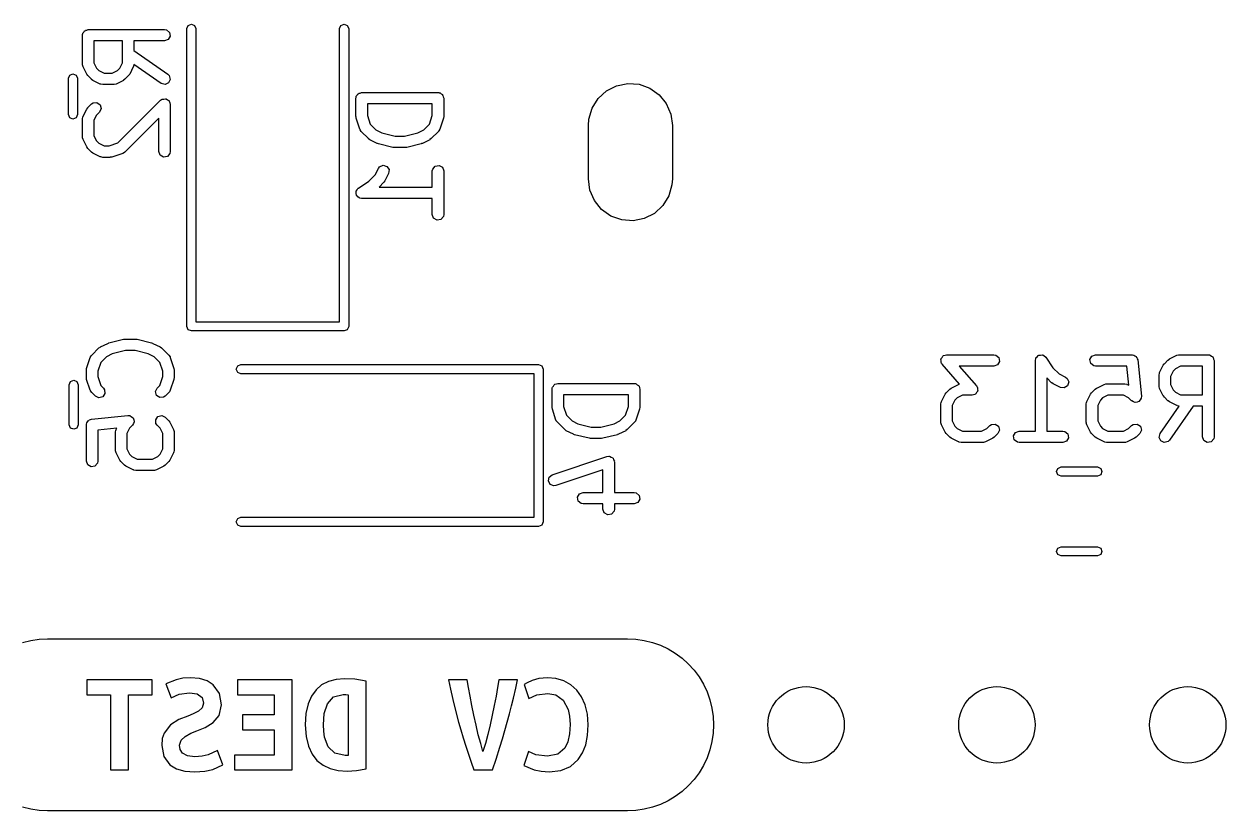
# Model space of a CAD drawing. Extents: x 109 to 192, y -153 to -42.
# Drawn here: x 116.8 to 132.54, y -107.81 to -97.5 of the extents above; entities that cross this region are included whole.
import ezdxf

# ---------------------------------------------------------------- set-up
doc = ezdxf.new("R2010")
doc.units = 0
doc.layers.add('BLACK', color=7, linetype='CONTINUOUS')

msp = doc.modelspace()

# ---------------------------------------------------------------- linework, layer by layer
at = {"layer": 'BLACK', "linetype": 'CONTINUOUS'}
for p, q in [((117.581, -97.6087), (117.59, -97.5919)), ((117.59, -97.5919), (117.597, -97.5895)), ((117.597, -97.5895), (117.601, -97.5844)), ((117.601, -97.5844), (117.62, -97.581)), ((117.62, -97.581), (117.639, -97.5743)), ((117.639, -97.5743), (118.639, -97.5743)), ((118.639, -97.5743), (118.664, -97.5788)), ((118.664, -97.5788), (118.704, -97.6118)), ((118.93, -97.5624), (118.947, -97.52)), ((118.93, -101.462), (118.93, -97.5624)), ((118.947, -97.52), (118.99, -97.5024)), ((118.99, -97.5024), (119.032, -97.52)), ((119.032, -97.52), (119.05, -97.5624)), ((119.05, -97.5624), (119.05, -101.402)), ((120.93, -97.5624), (120.947, -97.52)), ((120.93, -101.402), (120.93, -97.5624)), ((120.947, -97.52), (120.99, -97.5024)), ((120.99, -97.5024), (121.032, -97.52)), ((121.032, -97.52), (121.05, -97.5624)), ((121.05, -97.5624), (121.05, -101.462)), ((117.564, -97.6493), (117.565, -97.6396)), ((117.564, -98.0303), (117.564, -97.6493)), ((117.565, -97.6363), (117.566, -97.6334)), ((117.565, -97.6396), (117.565, -97.6363)), ((117.566, -97.6334), (117.568, -97.6237)), ((117.568, -97.6237), (117.581, -97.6087)), ((117.714, -97.7243), (117.714, -98.0126)), ((118.087, -97.7243), (117.714, -97.7243)), ((118.087, -98.0126), (118.087, -97.7243)), ((118.639, -97.7243), (118.237, -97.7243)), ((118.237, -97.7243), (118.237, -97.8484)), ((118.687, -97.7068), (118.639, -97.7243)), ((118.712, -97.6623), (118.687, -97.7068)), ((118.704, -97.6118), (118.712, -97.6623)), ((118.237, -97.8484), (118.682, -98.1593)), ((117.565, -98.0345), (117.564, -98.0303)), ((117.564, -98.0388), (117.565, -98.0345)), ((117.571, -98.0638), (117.564, -98.0388)), ((117.619, -98.159), (117.571, -98.0638)), ((117.714, -98.0126), (117.748, -98.0811)), ((118.053, -98.0811), (118.087, -98.0126)), ((118.229, -98.0638), (118.182, -98.159)), ((118.23, -98.0593), (118.229, -98.0638)), ((118.233, -98.0559), (118.23, -98.0593)), ((118.237, -98.0313), (118.233, -98.0559)), ((118.596, -98.2822), (118.237, -98.0313)), ((117.379, -98.2131), (117.396, -98.1707)), ((117.379, -98.6877), (117.379, -98.2131)), ((117.396, -98.1707), (117.439, -98.1531)), ((117.439, -98.1531), (117.481, -98.1707)), ((117.481, -98.1707), (117.499, -98.2131)), ((117.499, -98.2131), (117.499, -98.6877)), ((117.62, -98.1602), (117.619, -98.159)), ((117.633, -98.1785), (117.62, -98.1602)), ((117.681, -98.2261), (117.633, -98.1785)), ((117.682, -98.2268), (117.681, -98.2261)), ((117.7, -98.2402), (117.682, -98.2268)), ((117.748, -98.0811), (117.778, -98.1115)), ((117.778, -98.1115), (117.847, -98.1457)), ((117.847, -98.1457), (117.954, -98.1457)), ((117.954, -98.1457), (118.023, -98.1115)), ((118.023, -98.1115), (118.053, -98.0811)), ((118.12, -98.2261), (118.102, -98.239)), ((118.168, -98.1785), (118.12, -98.2261)), ((118.182, -98.159), (118.168, -98.177)), ((118.168, -98.177), (118.168, -98.1785)), ((118.682, -98.1593), (118.7, -98.1777)), ((118.713, -98.2273), (118.692, -98.2738)), ((118.7, -98.1777), (118.713, -98.2273)), ((117.796, -98.2878), (117.7, -98.2402)), ((117.8, -98.2883), (117.796, -98.2878)), ((117.803, -98.2912), (117.8, -98.2883)), ((117.829, -98.2957), (117.803, -98.2912)), ((117.972, -98.2957), (117.829, -98.2957)), ((117.976, -98.2942), (117.972, -98.2957)), ((117.98, -98.2952), (117.976, -98.2942)), ((118.005, -98.2878), (117.98, -98.2952)), ((118.101, -98.2402), (118.005, -98.2878)), ((118.102, -98.239), (118.101, -98.2402)), ((118.645, -98.2954), (118.596, -98.2822)), ((118.692, -98.2738), (118.645, -98.2954)), ((124.316, -98.4794), (124.426, -98.3784)), ((124.426, -98.3784), (124.559, -98.3106)), ((124.559, -98.3106), (124.705, -98.2811)), ((124.705, -98.2811), (124.854, -98.292)), ((124.854, -98.292), (124.995, -98.3426)), ((124.995, -98.3426), (125.117, -98.4291)), ((117.681, -98.5487), (117.702, -98.5337)), ((117.702, -98.5337), (117.753, -98.5292)), ((117.753, -98.5292), (117.795, -98.5587)), ((118.027, -99.0599), (118.586, -98.501)), ((118.586, -98.501), (118.599, -98.4916)), ((118.599, -98.4916), (118.601, -98.4891)), ((118.601, -98.4891), (118.603, -98.4888)), ((118.603, -98.4888), (118.607, -98.4861)), ((118.607, -98.4861), (118.629, -98.4841)), ((118.629, -98.4841), (118.652, -98.4802)), ((118.652, -98.4802), (118.655, -98.4819)), ((118.655, -98.4819), (118.658, -98.4816)), ((118.658, -98.4816), (118.676, -98.4946)), ((118.676, -98.4946), (118.696, -98.5059)), ((118.696, -98.5059), (118.697, -98.5091)), ((118.697, -98.5091), (118.7, -98.511)), ((118.7, -98.511), (118.706, -98.5329)), ((118.706, -98.5329), (118.714, -98.5541)), ((121.145, -98.4743), (121.147, -98.4646)), ((121.145, -98.7124), (121.145, -98.4743)), ((121.146, -98.4613), (121.148, -98.4584)), ((121.147, -98.4646), (121.146, -98.4613)), ((121.148, -98.4584), (121.15, -98.4487)), ((121.15, -98.4487), (121.162, -98.4337)), ((121.162, -98.4337), (121.172, -98.4169)), ((121.172, -98.4169), (121.178, -98.4145)), ((121.178, -98.4145), (121.182, -98.4094)), ((121.182, -98.4094), (121.202, -98.406)), ((121.202, -98.406), (121.22, -98.3993)), ((121.22, -98.3993), (122.22, -98.3993)), ((122.22, -98.3993), (122.23, -98.401)), ((122.23, -98.401), (122.233, -98.4004)), ((122.233, -98.4004), (122.236, -98.4021)), ((122.236, -98.4021), (122.246, -98.4038)), ((122.246, -98.4038), (122.261, -98.4164)), ((122.261, -98.4164), (122.277, -98.4261)), ((122.277, -98.4261), (122.28, -98.4325)), ((122.28, -98.4325), (122.285, -98.4368)), ((122.285, -98.4368), (122.288, -98.456)), ((122.288, -98.456), (122.295, -98.4743)), ((122.295, -98.4743), (122.295, -98.7124)), ((124.238, -98.6063), (124.316, -98.4794)), ((125.117, -98.4291), (125.21, -98.5451)), ((117.396, -98.7301), (117.379, -98.6877)), ((117.499, -98.6877), (117.481, -98.7301)), ((117.571, -98.711), (117.619, -98.6158)), ((117.619, -98.6158), (117.632, -98.5978)), ((117.632, -98.5978), (117.633, -98.5963)), ((117.633, -98.5963), (117.681, -98.5487)), ((117.748, -98.6937), (117.714, -98.7622)), ((117.787, -98.6547), (117.748, -98.6937)), ((117.809, -98.6082), (117.787, -98.6547)), ((117.795, -98.5587), (117.809, -98.6082)), ((118.714, -98.5541), (118.714, -99.1731)), ((121.295, -98.5493), (121.295, -98.7002)), ((122.145, -98.5493), (121.295, -98.5493)), ((121.295, -98.7002), (121.333, -98.8147)), ((122.107, -98.8147), (122.145, -98.7002)), ((122.145, -98.7002), (122.145, -98.5493)), ((124.196, -98.7497), (124.238, -98.6063)), ((125.21, -98.5451), (125.27, -98.6821)), ((125.27, -98.6821), (125.29, -98.83)), ((117.439, -98.7477), (117.396, -98.7301)), ((117.481, -98.7301), (117.439, -98.7477)), ((117.564, -98.7445), (117.568, -98.7189)), ((117.564, -98.9826), (117.564, -98.7445)), ((117.568, -98.7189), (117.571, -98.7155)), ((117.571, -98.7155), (117.571, -98.711)), ((117.714, -98.7622), (117.714, -98.9649)), ((118.564, -98.7351), (118.12, -99.1785)), ((118.564, -99.1731), (118.564, -98.7351)), ((121.146, -98.7139), (121.145, -98.7124)), ((121.149, -98.7361), (121.146, -98.7139)), ((121.196, -98.879), (121.149, -98.7361)), ((121.333, -98.8147), (121.407, -98.8889)), ((122.033, -98.8889), (122.107, -98.8147)), ((122.291, -98.7361), (122.244, -98.879)), ((122.295, -98.7124), (122.291, -98.7345)), ((122.291, -98.7345), (122.291, -98.7361)), ((124.19, -98.83), (124.196, -98.7497)), ((124.19, -99.53), (124.19, -98.83)), ((125.29, -98.83), (125.29, -99.53)), ((117.565, -98.9869), (117.564, -98.9826)), ((117.564, -98.9912), (117.565, -98.9869)), ((117.571, -99.0162), (117.564, -98.9912)), ((117.619, -99.1114), (117.571, -99.0162)), ((117.714, -98.9649), (117.748, -99.0334)), ((121.199, -98.8825), (121.196, -98.879)), ((121.2, -98.887), (121.199, -98.8825)), ((121.215, -98.9083), (121.2, -98.887)), ((121.31, -99.0035), (121.215, -98.9083)), ((121.311, -99.0042), (121.31, -99.0035)), ((121.329, -99.0176), (121.311, -99.0042)), ((121.407, -98.8889), (121.484, -98.9273)), ((121.484, -98.9273), (121.658, -98.9707)), ((121.658, -98.9707), (121.782, -98.9707)), ((121.782, -98.9707), (121.956, -98.9273)), ((121.956, -98.9273), (122.033, -98.8889)), ((122.112, -99.0164), (122.111, -99.0176)), ((122.13, -99.0035), (122.112, -99.0164)), ((122.225, -98.9083), (122.13, -99.0035)), ((122.227, -98.9042), (122.225, -98.9083)), ((122.231, -98.9019), (122.227, -98.9042)), ((122.244, -98.879), (122.231, -98.9019)), ((117.62, -99.1125), (117.619, -99.1114)), ((117.633, -99.1309), (117.62, -99.1125)), ((117.681, -99.1785), (117.633, -99.1309)), ((117.748, -99.0334), (117.778, -99.0639)), ((117.778, -99.0639), (117.847, -99.0981)), ((117.847, -99.0981), (117.912, -99.0981)), ((117.912, -99.0981), (118.027, -99.0599)), ((118.581, -99.2213), (118.564, -99.1731)), ((118.714, -99.1731), (118.709, -99.1988)), ((121.425, -99.0652), (121.329, -99.0176)), ((121.428, -99.0656), (121.425, -99.0652)), ((121.44, -99.0709), (121.428, -99.0656)), ((121.63, -99.1185), (121.44, -99.0709)), ((121.634, -99.1181), (121.63, -99.1185)), ((121.649, -99.1207), (121.634, -99.1181)), ((121.791, -99.1207), (121.649, -99.1207)), ((121.795, -99.1195), (121.791, -99.1207)), ((121.81, -99.1185), (121.795, -99.1195)), ((122, -99.0709), (121.81, -99.1185)), ((122.003, -99.0689), (122, -99.0709)), ((122.015, -99.0652), (122.003, -99.0689)), ((122.111, -99.0176), (122.015, -99.0652)), ((117.682, -99.1792), (117.681, -99.1785)), ((117.7, -99.1926), (117.682, -99.1792)), ((117.796, -99.2402), (117.7, -99.1926)), ((117.8, -99.2407), (117.796, -99.2402)), ((117.803, -99.2436), (117.8, -99.2407)), ((117.829, -99.2481), (117.803, -99.2436)), ((117.924, -99.2481), (117.829, -99.2481)), ((117.926, -99.2476), (117.924, -99.2481)), ((117.948, -99.2443), (117.926, -99.2476)), ((118.091, -99.1966), (117.948, -99.2443)), ((118.094, -99.1939), (118.091, -99.1966)), ((118.099, -99.1935), (118.094, -99.1939)), ((118.12, -99.1785), (118.099, -99.1935)), ((118.626, -99.247), (118.581, -99.2213)), ((118.676, -99.2381), (118.626, -99.247)), ((118.709, -99.1988), (118.676, -99.2381)), ((121.315, -99.5589), (121.396, -99.4775)), ((121.396, -99.4775), (121.439, -99.3931)), ((121.439, -99.3931), (121.454, -99.3722)), ((121.454, -99.3722), (121.501, -99.3518)), ((121.501, -99.3518), (121.55, -99.3664)), ((121.573, -99.4602), (121.525, -99.5555)), ((121.55, -99.3664), (121.579, -99.4093)), ((121.579, -99.4093), (121.573, -99.4602)), ((122.145, -99.4267), (122.15, -99.401)), ((122.145, -99.6374), (122.145, -99.4267)), ((122.15, -99.401), (122.182, -99.3617)), ((122.182, -99.3617), (122.233, -99.3528)), ((122.233, -99.3528), (122.277, -99.3785)), ((122.277, -99.3785), (122.295, -99.4267)), ((122.295, -99.4267), (122.295, -99.9981)), ((121.178, -99.65), (121.315, -99.5589)), ((121.511, -99.575), (121.449, -99.6374)), ((121.449, -99.6374), (122.145, -99.6374)), ((121.512, -99.5735), (121.511, -99.575)), ((121.525, -99.5555), (121.512, -99.5735)), ((124.21, -99.6779), (124.19, -99.53)), ((125.284, -99.6103), (125.242, -99.7537)), ((125.29, -99.53), (125.284, -99.6103)), ((121.146, -99.6994), (121.148, -99.6956)), ((121.15, -99.7208), (121.146, -99.6994)), ((121.148, -99.6913), (121.161, -99.6738)), ((121.148, -99.6956), (121.148, -99.6913)), ((121.151, -99.7425), (121.15, -99.7208)), ((121.154, -99.7457), (121.151, -99.7425)), ((121.155, -99.7499), (121.154, -99.7457)), ((121.172, -99.7639), (121.155, -99.7499)), ((121.161, -99.6738), (121.172, -99.6549)), ((121.172, -99.6549), (121.176, -99.6535)), ((121.187, -99.7796), (121.172, -99.7639)), ((121.176, -99.6535), (121.178, -99.65)), ((121.191, -99.7801), (121.187, -99.7796)), ((121.194, -99.7829), (121.191, -99.7801)), ((121.22, -99.7874), (121.194, -99.7829)), ((122.145, -99.7874), (121.22, -99.7874)), ((122.145, -99.9981), (122.145, -99.7874)), ((124.27, -99.8149), (124.21, -99.6779)), ((125.242, -99.7537), (125.164, -99.8806)), ((124.363, -99.9309), (124.27, -99.8149)), ((124.485, -100.017), (124.363, -99.9309)), ((125.164, -99.8806), (125.054, -99.9816)), ((122.163, -100.046), (122.145, -99.9981)), ((122.207, -100.072), (122.163, -100.046)), ((122.257, -100.063), (122.207, -100.072)), ((122.29, -100.024), (122.257, -100.063)), ((122.295, -99.9981), (122.29, -100.024)), ((124.626, -100.068), (124.485, -100.017)), ((124.775, -100.079), (124.626, -100.068)), ((124.921, -100.049), (124.775, -100.079)), ((125.054, -99.9816), (124.921, -100.049)), ((118.947, -101.505), (118.93, -101.462)), ((118.99, -101.522), (118.947, -101.505)), ((120.99, -101.522), (118.99, -101.522)), ((119.05, -101.402), (120.93, -101.402)), ((121.032, -101.505), (120.99, -101.522)), ((121.05, -101.462), (121.032, -101.505)), ((117.799, -101.731), (117.894, -101.684)), ((117.894, -101.684), (117.906, -101.68)), ((117.906, -101.68), (117.909, -101.678)), ((117.909, -101.678), (118.1, -101.631)), ((118.1, -101.631), (118.115, -101.629)), ((118.115, -101.629), (118.118, -101.628)), ((118.118, -101.628), (118.261, -101.628)), ((118.261, -101.628), (118.276, -101.631)), ((118.276, -101.631), (118.279, -101.631)), ((118.279, -101.631), (118.469, -101.678)), ((118.469, -101.678), (118.481, -101.683)), ((118.481, -101.683), (118.485, -101.684)), ((118.485, -101.684), (118.58, -101.731)), ((117.666, -101.87), (117.678, -101.847)), ((117.678, -101.847), (117.682, -101.845)), ((117.682, -101.845), (117.684, -101.841)), ((117.684, -101.841), (117.779, -101.745)), ((117.779, -101.745), (117.798, -101.733)), ((117.798, -101.733), (117.799, -101.731)), ((117.954, -101.822), (117.877, -101.86)), ((118.127, -101.778), (117.954, -101.822)), ((118.252, -101.778), (118.127, -101.778)), ((118.425, -101.822), (118.252, -101.778)), ((118.502, -101.86), (118.425, -101.822)), ((118.58, -101.731), (118.598, -101.745)), ((118.598, -101.745), (118.6, -101.745)), ((118.6, -101.745), (118.695, -101.841)), ((118.695, -101.841), (118.71, -101.862)), ((128.833, -101.851), (128.838, -101.849)), ((128.838, -101.849), (128.842, -101.844)), ((128.842, -101.844), (128.862, -101.84)), ((128.862, -101.84), (128.881, -101.833)), ((128.881, -101.833), (129.5, -101.833)), ((129.5, -101.833), (129.526, -101.838)), ((129.526, -101.838), (129.565, -101.871)), ((130.068, -101.86), (130.082, -101.843)), ((130.082, -101.843), (130.086, -101.843)), ((130.086, -101.843), (130.089, -101.84)), ((130.089, -101.84), (130.111, -101.838)), ((130.111, -101.838), (130.132, -101.835)), ((130.132, -101.835), (130.136, -101.837)), ((130.136, -101.837), (130.14, -101.836)), ((130.14, -101.836), (130.158, -101.849)), ((130.158, -101.849), (130.176, -101.86)), ((130.785, -101.851), (130.833, -101.833)), ((130.833, -101.833), (131.309, -101.833)), ((131.309, -101.833), (131.313, -101.834)), ((131.313, -101.834), (131.315, -101.834)), ((131.315, -101.834), (131.318, -101.835)), ((131.318, -101.835), (131.335, -101.838)), ((131.335, -101.838), (131.347, -101.848)), ((131.347, -101.848), (131.362, -101.855)), ((131.8, -101.889), (131.895, -101.841)), ((131.895, -101.841), (131.92, -101.834)), ((131.92, -101.834), (131.924, -101.835)), ((131.924, -101.835), (131.929, -101.833)), ((131.929, -101.833), (132.309, -101.833)), ((132.309, -101.833), (132.319, -101.835)), ((132.319, -101.835), (132.322, -101.835)), ((132.322, -101.835), (132.325, -101.836)), ((132.325, -101.836), (132.335, -101.838)), ((132.335, -101.838), (132.35, -101.85)), ((132.35, -101.85), (132.367, -101.86)), ((117.618, -102.013), (117.666, -101.87)), ((117.803, -101.934), (117.764, -102.049)), ((117.877, -101.86), (117.803, -101.934)), ((118.576, -101.934), (118.502, -101.86)), ((118.614, -102.049), (118.576, -101.934)), ((118.71, -101.862), (118.71, -101.867)), ((118.71, -101.867), (118.713, -101.87)), ((118.713, -101.87), (118.761, -102.013)), ((119.578, -102.022), (119.596, -101.98)), ((119.596, -101.98), (119.638, -101.962)), ((119.638, -101.962), (123.538, -101.962)), ((123.538, -101.962), (123.581, -101.98)), ((123.581, -101.98), (123.598, -102.022)), ((128.807, -101.895), (128.81, -101.89)), ((128.811, -101.915), (128.807, -101.895)), ((128.81, -101.884), (128.823, -101.868)), ((128.81, -101.89), (128.81, -101.884)), ((128.811, -101.935), (128.811, -101.915)), ((128.815, -101.943), (128.811, -101.935)), ((128.816, -101.946), (128.815, -101.943)), ((128.819, -101.948), (128.816, -101.946)), ((128.824, -101.958), (128.819, -101.948)), ((128.823, -101.868), (128.833, -101.851)), ((129.052, -102.218), (128.824, -101.958)), ((129.5, -101.983), (129.046, -101.983)), ((129.046, -101.983), (129.271, -102.24)), ((129.548, -101.966), (129.5, -101.983)), ((129.574, -101.921), (129.548, -101.966)), ((129.565, -101.871), (129.574, -101.921)), ((130.044, -101.908), (130.049, -101.883)), ((130.044, -102.833), (130.044, -101.908)), ((130.049, -101.883), (130.051, -101.879)), ((130.051, -101.879), (130.052, -101.875)), ((130.052, -101.875), (130.068, -101.86)), ((130.176, -101.86), (130.178, -101.864)), ((130.178, -101.864), (130.181, -101.867)), ((130.181, -101.867), (130.273, -102.003)), ((130.273, -102.003), (130.354, -102.085)), ((130.759, -101.895), (130.785, -101.851)), ((130.768, -101.946), (130.759, -101.895)), ((130.808, -101.979), (130.768, -101.946)), ((130.833, -101.983), (130.808, -101.979)), ((131.242, -101.983), (130.833, -101.983)), ((131.266, -102.232), (131.242, -101.983)), ((131.362, -101.855), (131.366, -101.864)), ((131.366, -101.864), (131.374, -101.871)), ((131.374, -101.871), (131.377, -101.887)), ((131.377, -101.887), (131.384, -101.901)), ((131.384, -101.901), (131.432, -102.377)), ((131.671, -102.065), (131.719, -101.97)), ((131.719, -101.97), (131.732, -101.952)), ((131.732, -101.952), (131.733, -101.951)), ((131.733, -101.951), (131.78, -101.903)), ((131.78, -101.903), (131.799, -101.89)), ((131.799, -101.89), (131.8, -101.889)), ((131.946, -101.983), (131.878, -102.018)), ((132.234, -101.983), (131.946, -101.983)), ((132.234, -102.357), (132.234, -101.983)), ((132.367, -101.86), (132.369, -101.867)), ((132.369, -101.867), (132.374, -101.871)), ((132.374, -101.871), (132.378, -101.89)), ((132.378, -101.89), (132.384, -101.908)), ((132.384, -101.908), (132.384, -102.908)), ((117.614, -102.037), (117.618, -102.015)), ((117.614, -102.132), (117.614, -102.037)), ((117.615, -102.133), (117.614, -102.132)), ((117.618, -102.156), (117.615, -102.133)), ((117.618, -102.015), (117.618, -102.013)), ((117.666, -102.298), (117.618, -102.156)), ((117.764, -102.049), (117.764, -102.12)), ((117.764, -102.12), (117.803, -102.234)), ((118.576, -102.234), (118.614, -102.12)), ((118.614, -102.12), (118.614, -102.049)), ((118.761, -102.156), (118.713, -102.298)), ((118.764, -102.132), (118.76, -102.154)), ((118.76, -102.154), (118.761, -102.156)), ((118.761, -102.013), (118.764, -102.035)), ((118.764, -102.035), (118.764, -102.037)), ((118.764, -102.037), (118.764, -102.132)), ((119.596, -102.065), (119.578, -102.022)), ((119.638, -102.082), (119.596, -102.065)), ((123.478, -102.082), (119.638, -102.082)), ((123.478, -103.962), (123.478, -102.082)), ((123.598, -102.022), (123.598, -104.022)), ((130.256, -102.2), (130.194, -102.137)), ((130.194, -102.137), (130.194, -102.833)), ((130.354, -102.085), (130.438, -102.127)), ((130.438, -102.127), (130.459, -102.143)), ((130.459, -102.143), (130.48, -102.19)), ((131.663, -102.099), (131.668, -102.073)), ((131.663, -102.242), (131.663, -102.099)), ((131.668, -102.073), (131.67, -102.07)), ((131.67, -102.07), (131.671, -102.065)), ((131.847, -102.048), (131.813, -102.117)), ((131.813, -102.117), (131.813, -102.224)), ((131.878, -102.018), (131.847, -102.048)), ((117.388, -102.228), (117.406, -102.185)), ((117.388, -102.75), (117.388, -102.228)), ((117.406, -102.185), (117.448, -102.168)), ((117.448, -102.168), (117.49, -102.185)), ((117.49, -102.185), (117.508, -102.228)), ((117.508, -102.228), (117.508, -102.75)), ((117.669, -102.302), (117.666, -102.298)), ((117.669, -102.306), (117.669, -102.302)), ((117.684, -102.328), (117.669, -102.306)), ((117.803, -102.234), (117.838, -102.269)), ((117.838, -102.269), (117.853, -102.291)), ((117.853, -102.291), (117.857, -102.342)), ((118.519, -102.316), (118.541, -102.269)), ((118.533, -102.365), (118.519, -102.316)), ((118.541, -102.269), (118.576, -102.234)), ((118.701, -102.321), (118.697, -102.324)), ((118.713, -102.298), (118.701, -102.321)), ((123.714, -102.284), (123.715, -102.275)), ((123.714, -102.522), (123.714, -102.284)), ((123.715, -102.271), (123.717, -102.268)), ((123.715, -102.275), (123.715, -102.271)), ((123.717, -102.268), (123.718, -102.259)), ((123.718, -102.259), (123.731, -102.244)), ((123.731, -102.244), (123.741, -102.227)), ((123.741, -102.227), (123.747, -102.225)), ((123.747, -102.225), (123.751, -102.219)), ((123.751, -102.219), (123.77, -102.216)), ((123.77, -102.216), (123.789, -102.209)), ((123.789, -102.209), (124.789, -102.209)), ((124.789, -102.209), (124.799, -102.211)), ((124.799, -102.211), (124.802, -102.21)), ((124.802, -102.21), (124.805, -102.212)), ((124.805, -102.212), (124.814, -102.214)), ((124.814, -102.214), (124.829, -102.226)), ((124.829, -102.226), (124.846, -102.236)), ((124.846, -102.236), (124.849, -102.242)), ((124.849, -102.242), (124.854, -102.247)), ((124.854, -102.247), (124.857, -102.266)), ((124.857, -102.266), (124.864, -102.284)), ((124.864, -102.284), (124.864, -102.522)), ((128.875, -102.332), (128.923, -102.284)), ((128.923, -102.284), (128.941, -102.271)), ((128.941, -102.271), (128.943, -102.27)), ((128.943, -102.27), (129.038, -102.222)), ((129.038, -102.222), (129.052, -102.218)), ((129.271, -102.24), (129.277, -102.25)), ((129.285, -102.314), (129.273, -102.329)), ((129.277, -102.25), (129.279, -102.252)), ((129.279, -102.252), (129.28, -102.255)), ((129.28, -102.255), (129.284, -102.262)), ((129.284, -102.262), (129.285, -102.282)), ((129.285, -102.282), (129.288, -102.302)), ((129.288, -102.302), (129.285, -102.308)), ((129.285, -102.308), (129.285, -102.314)), ((130.258, -102.2), (130.256, -102.2)), ((130.276, -102.214), (130.258, -102.2)), ((130.371, -102.261), (130.276, -102.214)), ((130.422, -102.267), (130.371, -102.261)), ((130.465, -102.239), (130.422, -102.267)), ((130.48, -102.19), (130.465, -102.239)), ((130.78, -102.332), (130.828, -102.284)), ((130.828, -102.284), (130.846, -102.271)), ((130.846, -102.271), (130.847, -102.27)), ((130.847, -102.27), (130.943, -102.222)), ((130.943, -102.222), (130.968, -102.215)), ((130.968, -102.215), (130.972, -102.216)), ((130.972, -102.216), (130.976, -102.214)), ((130.976, -102.214), (131.214, -102.214)), ((131.214, -102.214), (131.24, -102.219)), ((131.24, -102.219), (131.243, -102.222)), ((131.243, -102.222), (131.248, -102.222)), ((131.248, -102.222), (131.266, -102.232)), ((131.665, -102.246), (131.663, -102.242)), ((131.664, -102.25), (131.665, -102.246)), ((131.671, -102.275), (131.664, -102.25)), ((131.719, -102.37), (131.671, -102.275)), ((131.813, -102.224), (131.847, -102.293)), ((131.847, -102.293), (131.878, -102.323)), ((117.732, -102.375), (117.684, -102.328)), ((117.778, -102.397), (117.732, -102.375)), ((117.828, -102.384), (117.778, -102.397)), ((117.857, -102.342), (117.828, -102.384)), ((118.575, -102.395), (118.533, -102.365)), ((118.626, -102.39), (118.575, -102.395)), ((118.647, -102.375), (118.626, -102.39)), ((118.695, -102.328), (118.647, -102.375)), ((118.697, -102.324), (118.695, -102.328)), ((123.864, -102.359), (123.864, -102.51)), ((124.714, -102.359), (123.864, -102.359)), ((124.714, -102.51), (124.714, -102.359)), ((128.806, -102.48), (128.81, -102.454)), ((128.806, -102.718), (128.806, -102.48)), ((128.81, -102.454), (128.813, -102.451)), ((128.813, -102.451), (128.814, -102.446)), ((128.814, -102.446), (128.861, -102.351)), ((128.861, -102.351), (128.875, -102.333)), ((128.875, -102.333), (128.875, -102.332)), ((128.99, -102.429), (128.956, -102.498)), ((129.021, -102.399), (128.99, -102.429)), ((129.089, -102.364), (129.021, -102.399)), ((129.214, -102.364), (129.089, -102.364)), ((129.233, -102.357), (129.214, -102.364)), ((129.253, -102.353), (129.233, -102.357)), ((129.257, -102.349), (129.253, -102.353)), ((129.262, -102.347), (129.257, -102.349)), ((129.273, -102.329), (129.262, -102.347)), ((130.711, -102.48), (130.715, -102.454)), ((130.711, -102.718), (130.711, -102.48)), ((130.715, -102.454), (130.718, -102.451)), ((130.718, -102.451), (130.719, -102.446)), ((130.719, -102.446), (130.766, -102.351)), ((130.766, -102.351), (130.78, -102.333)), ((130.78, -102.333), (130.78, -102.332)), ((130.895, -102.429), (130.861, -102.498)), ((130.925, -102.399), (130.895, -102.429)), ((130.994, -102.364), (130.925, -102.399)), ((131.197, -102.364), (130.994, -102.364)), ((131.265, -102.399), (131.197, -102.364)), ((131.304, -102.438), (131.265, -102.399)), ((131.305, -102.438), (131.304, -102.438)), ((131.328, -102.449), (131.305, -102.438)), ((131.305, -102.438), (131.305, -102.438)), ((131.351, -102.459), (131.328, -102.449)), ((131.376, -102.453), (131.351, -102.459)), ((131.351, -102.459), (131.351, -102.459)), ((131.351, -102.459), (131.351, -102.459)), ((131.4, -102.446), (131.376, -102.453)), ((131.401, -102.445), (131.4, -102.446)), ((131.4, -102.446), (131.4, -102.446)), ((131.415, -102.425), (131.401, -102.445)), ((131.43, -102.404), (131.415, -102.425)), ((131.43, -102.403), (131.429, -102.403)), ((131.429, -102.403), (131.43, -102.404)), ((131.432, -102.377), (131.43, -102.403)), ((131.72, -102.372), (131.719, -102.37)), ((131.733, -102.39), (131.72, -102.372)), ((131.78, -102.438), (131.733, -102.39)), ((131.782, -102.438), (131.78, -102.438)), ((131.8, -102.452), (131.782, -102.438)), ((131.895, -102.499), (131.8, -102.452)), ((131.878, -102.323), (131.946, -102.357)), ((131.946, -102.357), (132.234, -102.357)), ((117.682, -102.676), (118.158, -102.629)), ((118.158, -102.629), (118.184, -102.631)), ((118.184, -102.631), (118.184, -102.631)), ((118.184, -102.631), (118.185, -102.631)), ((118.185, -102.631), (118.206, -102.645)), ((118.551, -102.642), (118.601, -102.629)), ((118.601, -102.629), (118.647, -102.65)), ((123.714, -102.524), (123.714, -102.522)), ((123.718, -102.546), (123.714, -102.524)), ((123.765, -102.689), (123.718, -102.546)), ((123.864, -102.51), (123.902, -102.625)), ((123.902, -102.625), (123.976, -102.699)), ((124.601, -102.699), (124.676, -102.625)), ((124.676, -102.625), (124.714, -102.51)), ((124.86, -102.546), (124.812, -102.689)), ((124.864, -102.522), (124.86, -102.544)), ((124.86, -102.544), (124.86, -102.546)), ((128.956, -102.498), (128.956, -102.7)), ((130.861, -102.498), (130.861, -102.7)), ((131.677, -102.865), (131.927, -102.507)), ((132.11, -102.507), (131.799, -102.951)), ((131.899, -102.5), (131.895, -102.499)), ((131.903, -102.503), (131.899, -102.5)), ((131.927, -102.507), (131.903, -102.503)), ((132.234, -102.507), (132.11, -102.507)), ((132.234, -102.908), (132.234, -102.507)), ((117.406, -102.793), (117.388, -102.75)), ((117.448, -102.81), (117.406, -102.793)), ((117.49, -102.793), (117.448, -102.81)), ((117.508, -102.75), (117.49, -102.793)), ((117.614, -102.751), (117.615, -102.747)), ((117.614, -103.227), (117.614, -102.751)), ((117.615, -102.745), (117.616, -102.742)), ((117.615, -102.747), (117.615, -102.745)), ((117.616, -102.742), (117.619, -102.725)), ((117.619, -102.725), (117.629, -102.713)), ((117.629, -102.713), (117.636, -102.699)), ((117.636, -102.699), (117.645, -102.694)), ((117.645, -102.694), (117.652, -102.686)), ((117.652, -102.686), (117.668, -102.683)), ((117.668, -102.683), (117.682, -102.676)), ((118.013, -102.794), (117.764, -102.819)), ((118.003, -102.813), (118.013, -102.794)), ((118.18, -102.795), (118.145, -102.864)), ((118.219, -102.756), (118.18, -102.795)), ((118.206, -102.645), (118.226, -102.66)), ((118.23, -102.733), (118.219, -102.756)), ((118.219, -102.756), (118.219, -102.756)), ((118.219, -102.756), (118.219, -102.756)), ((118.226, -102.66), (118.227, -102.66)), ((118.227, -102.66), (118.227, -102.66)), ((118.227, -102.66), (118.234, -102.685)), ((118.24, -102.71), (118.23, -102.733)), ((118.234, -102.685), (118.24, -102.709)), ((118.24, -102.709), (118.24, -102.709)), ((118.24, -102.709), (118.24, -102.71)), ((118.522, -102.684), (118.551, -102.642)), ((118.526, -102.735), (118.522, -102.684)), ((118.541, -102.756), (118.526, -102.735)), ((118.58, -102.795), (118.541, -102.756)), ((118.614, -102.864), (118.58, -102.795)), ((118.647, -102.65), (118.695, -102.698)), ((118.695, -102.698), (118.708, -102.716)), ((118.708, -102.716), (118.709, -102.717)), ((118.709, -102.717), (118.756, -102.813)), ((123.768, -102.692), (123.765, -102.689)), ((123.768, -102.697), (123.768, -102.692)), ((123.783, -102.718), (123.768, -102.697)), ((123.879, -102.814), (123.783, -102.718)), ((123.976, -102.699), (124.053, -102.737)), ((124.053, -102.737), (124.227, -102.781)), ((124.227, -102.781), (124.351, -102.781)), ((124.351, -102.781), (124.525, -102.737)), ((124.525, -102.737), (124.601, -102.699)), ((124.794, -102.718), (124.699, -102.814)), ((124.796, -102.714), (124.794, -102.718)), ((124.8, -102.712), (124.796, -102.714)), ((124.812, -102.689), (124.8, -102.712)), ((128.807, -102.722), (128.806, -102.718)), ((128.806, -102.726), (128.807, -102.722)), ((128.814, -102.751), (128.806, -102.726)), ((128.861, -102.847), (128.814, -102.751)), ((128.956, -102.7), (128.99, -102.769)), ((128.99, -102.769), (129.021, -102.799)), ((129.408, -102.799), (129.447, -102.76)), ((129.447, -102.76), (129.468, -102.745)), ((129.468, -102.745), (129.519, -102.741)), ((129.519, -102.741), (129.561, -102.77)), ((129.561, -102.77), (129.575, -102.82)), ((130.712, -102.722), (130.711, -102.718)), ((130.711, -102.726), (130.712, -102.722)), ((130.719, -102.751), (130.711, -102.726)), ((130.766, -102.847), (130.719, -102.751)), ((130.861, -102.7), (130.895, -102.769)), ((130.895, -102.769), (130.925, -102.799)), ((131.265, -102.799), (131.304, -102.76)), ((131.304, -102.76), (131.325, -102.745)), ((131.325, -102.745), (131.377, -102.741)), ((131.377, -102.741), (131.419, -102.77)), ((131.419, -102.77), (131.432, -102.82)), ((117.764, -102.819), (117.764, -103.227)), ((117.995, -102.846), (118, -102.82)), ((117.995, -103.084), (117.995, -102.846)), ((118, -102.82), (118.003, -102.817)), ((118.003, -102.817), (118.003, -102.813)), ((118.145, -102.864), (118.145, -103.067)), ((118.614, -103.067), (118.614, -102.864)), ((118.756, -102.813), (118.764, -102.838)), ((118.764, -102.838), (118.763, -102.842)), ((118.763, -102.842), (118.764, -102.846)), ((118.764, -102.846), (118.764, -103.084)), ((123.88, -102.814), (123.879, -102.814)), ((123.898, -102.828), (123.88, -102.814)), ((123.993, -102.875), (123.898, -102.828)), ((123.997, -102.876), (123.993, -102.875)), ((124.009, -102.881), (123.997, -102.876)), ((124.199, -102.928), (124.009, -102.881)), ((124.203, -102.928), (124.199, -102.928)), ((124.217, -102.931), (124.203, -102.928)), ((124.36, -102.931), (124.217, -102.931)), ((124.363, -102.93), (124.36, -102.931)), ((124.378, -102.928), (124.363, -102.93)), ((124.569, -102.881), (124.378, -102.928)), ((124.572, -102.879), (124.569, -102.881)), ((124.584, -102.875), (124.572, -102.879)), ((124.679, -102.828), (124.584, -102.875)), ((124.681, -102.826), (124.679, -102.828)), ((124.699, -102.814), (124.681, -102.826)), ((128.863, -102.848), (128.861, -102.847)), ((128.875, -102.866), (128.863, -102.848)), ((128.923, -102.914), (128.875, -102.866)), ((128.925, -102.914), (128.923, -102.914)), ((128.943, -102.928), (128.925, -102.914)), ((129.038, -102.975), (128.943, -102.928)), ((129.021, -102.799), (129.089, -102.833)), ((129.089, -102.833), (129.339, -102.833)), ((129.339, -102.833), (129.408, -102.799)), ((129.486, -102.928), (129.391, -102.975)), ((129.487, -102.927), (129.486, -102.928)), ((129.505, -102.914), (129.487, -102.927)), ((129.553, -102.866), (129.505, -102.914)), ((129.575, -102.82), (129.553, -102.866)), ((129.759, -102.895), (129.785, -102.851)), ((129.768, -102.946), (129.759, -102.895)), ((129.808, -102.979), (129.768, -102.946)), ((129.785, -102.851), (129.833, -102.833)), ((129.833, -102.833), (130.044, -102.833)), ((130.194, -102.833), (130.405, -102.833)), ((130.405, -102.833), (130.43, -102.838)), ((130.43, -102.838), (130.47, -102.871)), ((130.479, -102.921), (130.453, -102.966)), ((130.47, -102.871), (130.479, -102.921)), ((130.767, -102.848), (130.766, -102.847)), ((130.78, -102.866), (130.767, -102.848)), ((130.828, -102.914), (130.78, -102.866)), ((130.829, -102.914), (130.828, -102.914)), ((130.847, -102.928), (130.829, -102.914)), ((130.943, -102.975), (130.847, -102.928)), ((130.925, -102.799), (130.994, -102.833)), ((130.994, -102.833), (131.197, -102.833)), ((131.197, -102.833), (131.265, -102.799)), ((131.343, -102.928), (131.248, -102.975)), ((131.344, -102.927), (131.343, -102.928)), ((131.363, -102.914), (131.344, -102.927)), ((131.41, -102.866), (131.363, -102.914)), ((131.432, -102.82), (131.41, -102.866)), ((131.663, -102.915), (131.677, -102.865)), ((131.685, -102.961), (131.663, -102.915)), ((131.799, -102.951), (131.781, -102.97)), ((132.252, -102.957), (132.234, -102.908)), ((132.38, -102.934), (132.347, -102.973)), ((132.384, -102.908), (132.38, -102.934)), ((117.997, -103.088), (117.995, -103.084)), ((117.996, -103.093), (117.997, -103.088)), ((118.003, -103.118), (117.996, -103.093)), ((118.145, -103.067), (118.18, -103.135)), ((118.58, -103.135), (118.614, -103.067)), ((118.76, -103.11), (118.757, -103.113)), ((118.764, -103.084), (118.76, -103.11)), ((129.042, -102.976), (129.038, -102.975)), ((129.046, -102.979), (129.042, -102.976)), ((129.071, -102.983), (129.046, -102.979)), ((129.357, -102.983), (129.071, -102.983)), ((129.361, -102.982), (129.357, -102.983)), ((129.366, -102.983), (129.361, -102.982)), ((129.391, -102.975), (129.366, -102.983)), ((129.833, -102.983), (129.808, -102.979)), ((130.405, -102.983), (129.833, -102.983)), ((130.453, -102.966), (130.405, -102.983)), ((130.947, -102.976), (130.943, -102.975)), ((130.95, -102.979), (130.947, -102.976)), ((130.976, -102.983), (130.95, -102.979)), ((131.214, -102.983), (130.976, -102.983)), ((131.218, -102.982), (131.214, -102.983)), ((131.223, -102.983), (131.218, -102.982)), ((131.248, -102.975), (131.223, -102.983)), ((131.732, -102.983), (131.685, -102.961)), ((131.781, -102.97), (131.732, -102.983)), ((132.296, -102.982), (132.252, -102.957)), ((132.347, -102.973), (132.296, -102.982)), ((117.632, -103.275), (117.614, -103.227)), ((117.76, -103.253), (117.727, -103.292)), ((117.764, -103.227), (117.76, -103.253)), ((118.051, -103.213), (118.003, -103.118)), ((118.052, -103.214), (118.051, -103.213)), ((118.065, -103.233), (118.052, -103.214)), ((118.113, -103.28), (118.065, -103.233)), ((118.18, -103.135), (118.21, -103.165)), ((118.21, -103.165), (118.279, -103.2)), ((118.279, -103.2), (118.481, -103.2)), ((118.481, -103.2), (118.55, -103.165)), ((118.55, -103.165), (118.58, -103.135)), ((118.695, -103.233), (118.647, -103.28)), ((118.709, -103.213), (118.695, -103.231)), ((118.695, -103.231), (118.695, -103.233)), ((118.756, -103.118), (118.709, -103.213)), ((118.757, -103.113), (118.756, -103.118)), ((123.717, -103.404), (124.432, -103.166)), ((124.432, -103.166), (124.457, -103.162)), ((124.457, -103.162), (124.463, -103.164)), ((124.463, -103.164), (124.468, -103.163)), ((124.468, -103.163), (124.486, -103.173)), ((124.486, -103.173), (124.505, -103.181)), ((124.505, -103.181), (124.508, -103.186)), ((124.508, -103.186), (124.513, -103.188)), ((124.513, -103.188), (124.52, -103.208)), ((124.52, -103.208), (124.53, -103.226)), ((124.53, -103.226), (124.528, -103.231)), ((124.528, -103.231), (124.53, -103.237)), ((124.53, -103.237), (124.53, -103.638)), ((117.676, -103.301), (117.632, -103.275)), ((117.727, -103.292), (117.676, -103.301)), ((118.114, -103.281), (118.113, -103.28)), ((118.132, -103.294), (118.114, -103.281)), ((118.227, -103.342), (118.132, -103.294)), ((118.232, -103.342), (118.227, -103.342)), ((118.235, -103.345), (118.232, -103.342)), ((118.261, -103.35), (118.235, -103.345)), ((118.499, -103.35), (118.261, -103.35)), ((118.503, -103.348), (118.499, -103.35)), ((118.507, -103.349), (118.503, -103.348)), ((118.532, -103.342), (118.507, -103.349)), ((118.628, -103.294), (118.532, -103.342)), ((118.629, -103.293), (118.628, -103.294)), ((118.647, -103.28), (118.629, -103.293)), ((123.677, -103.436), (123.717, -103.404)), ((124.38, -103.341), (123.765, -103.546)), ((124.38, -103.638), (124.38, -103.341)), ((130.322, -103.364), (130.339, -103.321)), ((130.339, -103.406), (130.322, -103.364)), ((130.339, -103.321), (130.382, -103.303)), ((130.382, -103.423), (130.339, -103.406)), ((130.382, -103.303), (130.856, -103.303)), ((130.856, -103.423), (130.382, -103.423)), ((130.856, -103.303), (130.899, -103.321)), ((130.899, -103.406), (130.856, -103.423)), ((130.899, -103.321), (130.916, -103.364)), ((130.916, -103.364), (130.899, -103.406)), ((123.667, -103.486), (123.677, -103.436)), ((123.691, -103.531), (123.667, -103.486)), ((123.739, -103.55), (123.691, -103.531)), ((123.765, -103.546), (123.739, -103.55)), ((124.048, -103.7), (124.074, -103.655)), ((124.057, -103.75), (124.048, -103.7)), ((124.074, -103.655), (124.122, -103.638)), ((124.122, -103.638), (124.38, -103.638)), ((124.53, -103.638), (124.789, -103.638)), ((124.789, -103.638), (124.814, -103.642)), ((124.814, -103.642), (124.854, -103.675)), ((124.863, -103.726), (124.837, -103.77)), ((124.854, -103.675), (124.863, -103.726)), ((124.096, -103.783), (124.057, -103.75)), ((124.122, -103.788), (124.096, -103.783)), ((124.38, -103.788), (124.122, -103.788)), ((124.38, -103.856), (124.38, -103.788)), ((124.398, -103.904), (124.38, -103.856)), ((124.526, -103.881), (124.493, -103.921)), ((124.53, -103.856), (124.526, -103.881)), ((124.789, -103.788), (124.53, -103.788)), ((124.53, -103.788), (124.53, -103.856)), ((124.837, -103.77), (124.789, -103.788)), ((119.578, -104.022), (119.596, -103.98)), ((119.596, -104.065), (119.578, -104.022)), ((119.596, -103.98), (119.638, -103.962)), ((119.638, -103.962), (123.478, -103.962)), ((123.598, -104.022), (123.581, -104.065)), ((124.442, -103.93), (124.398, -103.904)), ((124.493, -103.921), (124.442, -103.93)), ((119.638, -104.082), (119.596, -104.065)), ((123.538, -104.082), (119.638, -104.082)), ((123.581, -104.065), (123.538, -104.082)), ((130.322, -104.408), (130.339, -104.366)), ((130.339, -104.366), (130.382, -104.349)), ((130.382, -104.349), (130.856, -104.349)), ((130.856, -104.349), (130.899, -104.366)), ((130.899, -104.366), (130.916, -104.408)), ((130.339, -104.451), (130.322, -104.408)), ((130.382, -104.468), (130.339, -104.451)), ((130.856, -104.468), (130.382, -104.468)), ((130.899, -104.451), (130.856, -104.468)), ((130.916, -104.408), (130.899, -104.451)), ((116.78, -105.601), (116.887, -105.574)), ((116.887, -105.574), (116.997, -105.557)), ((116.997, -105.557), (117.107, -105.552)), ((117.107, -105.552), (124.701, -105.552)), ((124.701, -105.552), (124.811, -105.557)), ((124.811, -105.557), (124.921, -105.574)), ((124.921, -105.574), (125.028, -105.601)), ((125.028, -105.601), (125.132, -105.638)), ((125.132, -105.638), (125.233, -105.685)), ((125.233, -105.685), (125.328, -105.742)), ((125.328, -105.742), (125.416, -105.808)), ((125.416, -105.808), (125.498, -105.882)), ((125.498, -105.882), (125.573, -105.964)), ((117.62, -106.091), (117.62, -106.286)), ((118.477, -106.091), (117.62, -106.091)), ((118.477, -106.286), (118.477, -106.091)), ((118.79, -106.089), (118.654, -106.145)), ((118.878, -106.071), (118.79, -106.089)), ((118.98, -106.065), (118.878, -106.071)), ((119.097, -106.075), (118.98, -106.065)), ((119.195, -106.106), (119.097, -106.075)), ((119.595, -106.091), (119.595, -106.286)), ((120.31, -106.091), (119.595, -106.091)), ((120.31, -107.271), (120.31, -106.091)), ((120.886, -106.087), (120.785, -106.112)), ((120.997, -106.078), (120.886, -106.087)), ((121.129, -106.084), (120.997, -106.078)), ((121.279, -106.107), (121.129, -106.084)), ((122.358, -106.091), (122.383, -106.212)), ((122.603, -106.091), (122.358, -106.091)), ((122.62, -106.19), (122.603, -106.091)), ((123.015, -106.091), (123, -106.19)), ((123.262, -106.091), (123.015, -106.091)), ((123.24, -106.198), (123.262, -106.091)), ((123.451, -106.099), (123.387, -106.128)), ((123.54, -106.075), (123.451, -106.099)), ((123.653, -106.065), (123.54, -106.075)), ((123.765, -106.075), (123.653, -106.065)), ((123.867, -106.106), (123.765, -106.075)), ((125.573, -105.964), (125.639, -106.053)), ((125.639, -106.053), (125.696, -106.148)), ((118.654, -106.145), (118.723, -106.326)), ((119.276, -106.158), (119.195, -106.106)), ((119.357, -106.269), (119.276, -106.158)), ((120.622, -106.22), (120.563, -106.303)), ((120.696, -106.156), (120.622, -106.22)), ((120.785, -106.112), (120.696, -106.156)), ((121.279, -107.257), (121.279, -106.107)), ((122.383, -106.212), (122.414, -106.347)), ((122.641, -106.305), (122.62, -106.19)), ((123, -106.19), (122.98, -106.304)), ((123.209, -106.331), (123.24, -106.198)), ((123.387, -106.128), (123.348, -106.15)), ((123.348, -106.15), (123.409, -106.337)), ((123.959, -106.156), (123.867, -106.106)), ((124.037, -106.226), (123.959, -106.156)), ((124.1, -106.314), (124.037, -106.226)), ((125.696, -106.148), (125.743, -106.248)), ((125.743, -106.248), (125.78, -106.353)), ((117.62, -106.286), (117.93, -106.286)), ((117.93, -106.286), (117.93, -107.271)), ((118.167, -107.271), (118.167, -106.286)), ((118.167, -106.286), (118.477, -106.286)), ((118.723, -106.326), (118.829, -106.28)), ((118.829, -106.28), (118.963, -106.261)), ((118.963, -106.261), (119.067, -106.276)), ((119.067, -106.276), (119.129, -106.321)), ((119.129, -106.321), (119.149, -106.396)), ((119.149, -106.396), (119.13, -106.456)), ((119.384, -106.417), (119.357, -106.269)), ((119.595, -106.286), (120.075, -106.286)), ((120.075, -106.286), (120.075, -106.55)), ((120.518, -106.407), (120.49, -106.532)), ((120.563, -106.303), (120.518, -106.407)), ((120.731, -106.531), (120.771, -106.404)), ((120.771, -106.404), (120.849, -106.315)), ((120.849, -106.315), (120.976, -106.282)), ((120.976, -106.282), (121.011, -106.283)), ((121.011, -106.283), (121.045, -106.288)), ((121.045, -106.288), (121.045, -107.08)), ((122.414, -106.347), (122.449, -106.491)), ((122.665, -106.428), (122.641, -106.305)), ((122.98, -106.304), (122.956, -106.427)), ((123.184, -106.431), (123.209, -106.331)), ((123.409, -106.337), (123.515, -106.289)), ((123.515, -106.289), (123.657, -106.269)), ((123.657, -106.269), (123.764, -106.289)), ((123.764, -106.289), (123.858, -106.355)), ((123.858, -106.355), (123.924, -106.48)), ((124.148, -106.419), (124.1, -106.314)), ((125.78, -106.353), (125.807, -106.46)), ((118.942, -106.566), (118.827, -106.612)), ((119.015, -106.537), (118.942, -106.566)), ((119.082, -106.502), (119.015, -106.537)), ((119.13, -106.456), (119.082, -106.502)), ((119.276, -106.651), (119.353, -106.557)), ((119.353, -106.557), (119.384, -106.417)), ((120.075, -106.55), (119.658, -106.55)), ((119.658, -106.55), (119.658, -106.745)), ((120.49, -106.532), (120.481, -106.68)), ((120.719, -106.68), (120.731, -106.531)), ((122.449, -106.491), (122.49, -106.643)), ((122.691, -106.555), (122.665, -106.428)), ((122.719, -106.683), (122.691, -106.555)), ((122.93, -106.553), (122.901, -106.681)), ((122.956, -106.427), (122.93, -106.553)), ((123.127, -106.643), (123.157, -106.535)), ((123.157, -106.535), (123.184, -106.431)), ((123.924, -106.48), (123.944, -106.568)), ((123.944, -106.568), (123.95, -106.674)), ((124.178, -106.541), (124.148, -106.419)), ((124.188, -106.68), (124.178, -106.541)), ((125.807, -106.46), (125.823, -106.569)), ((125.823, -106.569), (125.829, -106.68)), ((118.716, -106.681), (118.633, -106.788)), ((118.827, -106.612), (118.716, -106.681)), ((119.062, -106.758), (119.172, -106.714)), ((119.172, -106.714), (119.276, -106.651)), ((120.481, -106.68), (120.491, -106.832)), ((120.723, -106.764), (120.719, -106.68)), ((122.49, -106.643), (122.519, -106.747)), ((122.748, -106.809), (122.719, -106.683)), ((122.901, -106.681), (122.871, -106.807)), ((123.096, -106.753), (123.127, -106.643)), ((123.95, -106.674), (123.942, -106.798)), ((124.18, -106.819), (124.188, -106.68)), ((125.829, -106.68), (125.823, -106.791)), ((118.609, -106.86), (118.601, -106.949)), ((118.633, -106.788), (118.609, -106.86)), ((118.835, -106.947), (118.856, -106.882)), ((118.856, -106.882), (118.909, -106.831)), ((118.909, -106.831), (118.982, -106.791)), ((118.982, -106.791), (119.062, -106.758)), ((119.658, -106.745), (120.075, -106.745)), ((120.075, -106.745), (120.075, -107.076)), ((120.491, -106.832), (120.522, -106.959)), ((120.734, -106.841), (120.723, -106.764)), ((120.781, -106.968), (120.734, -106.841)), ((122.519, -106.747), (122.551, -106.852)), ((122.551, -106.852), (122.584, -106.959)), ((122.779, -106.926), (122.748, -106.809)), ((122.871, -106.807), (122.84, -106.925)), ((123.03, -106.973), (123.064, -106.863)), ((123.064, -106.863), (123.096, -106.753)), ((123.942, -106.798), (123.919, -106.902)), ((124.155, -106.941), (124.18, -106.819)), ((125.823, -106.791), (125.807, -106.9)), ((118.601, -106.949), (118.628, -107.096)), ((118.844, -107.003), (118.835, -106.947)), ((118.875, -107.052), (118.844, -107.003)), ((119.332, -107.015), (119.21, -107.072)), ((119.401, -107.206), (119.332, -107.015)), ((120.522, -106.959), (120.571, -107.064)), ((120.869, -107.051), (120.781, -106.968)), ((122.584, -106.959), (122.619, -107.065)), ((122.809, -107.031), (122.779, -106.926)), ((122.84, -106.925), (122.809, -107.031)), ((122.98, -107.131), (123.03, -106.973)), ((123.405, -107.029), (123.346, -107.213)), ((123.501, -107.071), (123.405, -107.029)), ((123.881, -106.984), (123.789, -107.065)), ((123.919, -106.902), (123.881, -106.984)), ((124.114, -107.047), (124.155, -106.941)), ((125.78, -107.007), (125.743, -107.112)), ((125.807, -106.9), (125.78, -107.007)), ((118.628, -107.096), (118.708, -107.205)), ((118.937, -107.087), (118.875, -107.052)), ((119.035, -107.099), (118.937, -107.087)), ((119.13, -107.092), (119.035, -107.099)), ((119.21, -107.072), (119.13, -107.092)), ((120.075, -107.076), (119.553, -107.076)), ((119.553, -107.076), (119.553, -107.271)), ((120.571, -107.064), (120.635, -107.147)), ((120.635, -107.147), (120.715, -107.209)), ((121.003, -107.082), (120.869, -107.051)), ((121.024, -107.082), (121.003, -107.082)), ((121.045, -107.08), (121.024, -107.082)), ((122.619, -107.065), (122.654, -107.169)), ((122.654, -107.169), (122.691, -107.271)), ((122.933, -107.271), (122.98, -107.131)), ((123.653, -107.091), (123.501, -107.071)), ((123.789, -107.065), (123.653, -107.091)), ((123.956, -107.224), (124.057, -107.135)), ((124.057, -107.135), (124.114, -107.047)), ((125.743, -107.112), (125.696, -107.212)), ((117.93, -107.271), (118.167, -107.271)), ((118.708, -107.205), (118.793, -107.255)), ((118.793, -107.255), (118.902, -107.285)), ((118.902, -107.285), (119.035, -107.295)), ((119.035, -107.295), (119.167, -107.287)), ((119.167, -107.287), (119.27, -107.264)), ((119.27, -107.264), (119.401, -107.206)), ((119.553, -107.271), (120.31, -107.271)), ((120.715, -107.209), (120.808, -107.252)), ((120.808, -107.252), (120.913, -107.277)), ((120.913, -107.277), (121.028, -107.286)), ((121.028, -107.286), (121.151, -107.279)), ((121.151, -107.279), (121.279, -107.257)), ((122.691, -107.271), (122.933, -107.271)), ((123.346, -107.213), (123.481, -107.27)), ((123.481, -107.27), (123.572, -107.289)), ((123.572, -107.289), (123.676, -107.295)), ((123.676, -107.295), (123.829, -107.278)), ((123.829, -107.278), (123.956, -107.224)), ((125.639, -107.307), (125.573, -107.396)), ((125.696, -107.212), (125.639, -107.307)), ((125.498, -107.478), (125.416, -107.552)), ((125.573, -107.396), (125.498, -107.478)), ((125.233, -107.675), (125.132, -107.722)), ((125.328, -107.618), (125.233, -107.675)), ((125.416, -107.552), (125.328, -107.618)), ((116.887, -107.786), (116.78, -107.759)), ((116.997, -107.803), (116.887, -107.786)), ((117.107, -107.808), (116.997, -107.803)), ((124.701, -107.808), (117.107, -107.808)), ((124.811, -107.803), (124.701, -107.808)), ((124.921, -107.786), (124.811, -107.803)), ((125.028, -107.759), (124.921, -107.786)), ((125.132, -107.722), (125.028, -107.759))]:
    msp.add_line(p, q, dxfattribs=at)
at = {"layer": 'BLACK'}
for centre in [(127.04, -106.68), (129.54, -106.68), (132.04, -106.68)]:
    msp.add_circle(centre, 0.5, dxfattribs=at)

doc.saveas('drawing.dxf')
